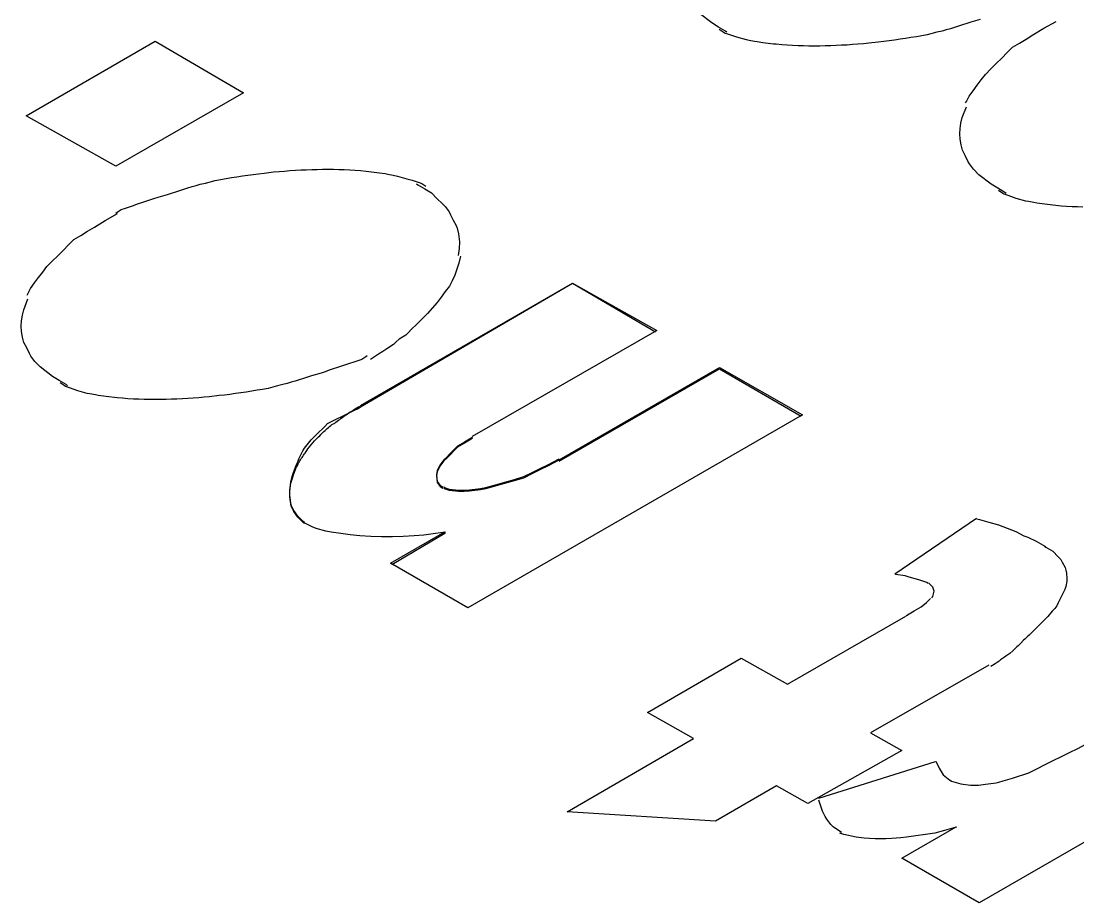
# Model space of a CAD drawing. Extents: x 0 to 258, y 0 to 184.
# Drawn here: x 78.6327 to 78.8383, y 106.3257 to 106.4973 of the extents above; entities that cross this region are included whole.
import ezdxf

# ---------------------------------------------------------------- set-up
doc = ezdxf.new("R2010")
doc.units = 0

msp = doc.modelspace()

# ---------------------------------------------------------------- linework, layer by layer
for p, q in [((78.767097, 106.49697), (78.764716, 106.498822)), ((78.819352, 106.497637), (78.8175, 106.497107)), ((78.76842, 106.496176), (78.767097, 106.49697)), ((78.769743, 106.495382), (78.76842, 106.496176)), ((78.769346, 106.495184), (78.768552, 106.495713)), ((78.770007, 106.495176), (78.769743, 106.495382)), ((78.811944, 106.49539), (78.810885, 106.495179)), ((78.812737, 106.495612), (78.811944, 106.49539)), ((78.813531, 106.495843), (78.812737, 106.495612)), ((78.814325, 106.496081), (78.813531, 106.495843)), ((78.815119, 106.496327), (78.814325, 106.496081)), ((78.815912, 106.496581), (78.815119, 106.496327)), ((78.816706, 106.496843), (78.815912, 106.496581)), ((78.8175, 106.497107), (78.816706, 106.496843)), ((78.829607, 106.494634), (78.831724, 106.495956)), ((78.831724, 106.495956), (78.834105, 106.497279)), ((78.633665, 106.47888), (78.6588, 106.493432)), ((78.6588, 106.493432), (78.675998, 106.483378)), ((78.76961, 106.495001), (78.769346, 106.495184)), ((78.770404, 106.494737), (78.76961, 106.495001)), ((78.771992, 106.494208), (78.770404, 106.494737)), ((78.773844, 106.493678), (78.771992, 106.494208)), ((78.774373, 106.493573), (78.773844, 106.493678)), ((78.775431, 106.493379), (78.774373, 106.493573)), ((78.77596, 106.493289), (78.775431, 106.493379)), ((78.777019, 106.493128), (78.77596, 106.493289)), ((78.799508, 106.493237), (78.797656, 106.493014)), ((78.800567, 106.493361), (78.799508, 106.493237)), ((78.801625, 106.493493), (78.800567, 106.493361)), ((78.802683, 106.493633), (78.801625, 106.493493)), ((78.803742, 106.493784), (78.802683, 106.493633)), ((78.8048, 106.49394), (78.803742, 106.493784)), ((78.805858, 106.494107), (78.8048, 106.49394)), ((78.806917, 106.494279), (78.805858, 106.494107)), ((78.807975, 106.494462), (78.806917, 106.494279)), ((78.809033, 106.494649), (78.807975, 106.494462)), ((78.810885, 106.495179), (78.809033, 106.494649)), ((78.826961, 106.493046), (78.828284, 106.49384)), ((78.828284, 106.49384), (78.829607, 106.494634)), ((78.778077, 106.492988), (78.777019, 106.493128)), ((78.779135, 106.492869), (78.778077, 106.492988)), ((78.779665, 106.492816), (78.779135, 106.492869)), ((78.780723, 106.492721), (78.779665, 106.492816)), ((78.781781, 106.492644), (78.780723, 106.492721)), ((78.78284, 106.49258), (78.781781, 106.492644)), ((78.783898, 106.492535), (78.78284, 106.49258)), ((78.784956, 106.492501), (78.783898, 106.492535)), ((78.786015, 106.492482), (78.784956, 106.492501)), ((78.787073, 106.492477), (78.786015, 106.492482)), ((78.788131, 106.492482), (78.787073, 106.492477)), ((78.78919, 106.492498), (78.788131, 106.492482)), ((78.790248, 106.492527), (78.78919, 106.492498)), ((78.791306, 106.492567), (78.790248, 106.492527)), ((78.792365, 106.492617), (78.791306, 106.492567)), ((78.793423, 106.492678), (78.792365, 106.492617)), ((78.794481, 106.492747), (78.793423, 106.492678)), ((78.79554, 106.492826), (78.794481, 106.492747)), ((78.796598, 106.492916), (78.79554, 106.492826)), ((78.797656, 106.493014), (78.796598, 106.492916)), ((78.823522, 106.490136), (78.82458, 106.491194)), ((78.82458, 106.491194), (78.825639, 106.492252)), ((78.825639, 106.492252), (78.826961, 106.493046)), ((78.822464, 106.489077), (78.823522, 106.490136)), ((78.820347, 106.486961), (78.821405, 106.488019)), ((78.821405, 106.488019), (78.822464, 106.489077)), ((78.818759, 106.484844), (78.819553, 106.485902)), ((78.819553, 106.485902), (78.820347, 106.486961)), ((78.675998, 106.483378), (78.651128, 106.469091)), ((78.817172, 106.482727), (78.817966, 106.483786)), ((78.817966, 106.483786), (78.818759, 106.484844)), ((78.816508, 106.481404), (78.816643, 106.481669)), ((78.816643, 106.481669), (78.817172, 106.482727)), ((78.651128, 106.469091), (78.633665, 106.47888)), ((78.815857, 106.47855), (78.816651, 106.480666)), ((78.815412, 106.476433), (78.815592, 106.477491)), ((78.815592, 106.477491), (78.815857, 106.47855)), ((78.815354, 106.475375), (78.815412, 106.476433)), ((78.815428, 106.474316), (78.815354, 106.475375)), ((78.81564, 106.473258), (78.815428, 106.474316)), ((78.815905, 106.4722), (78.81564, 106.473258)), ((78.816434, 106.471141), (78.815905, 106.4722)), ((78.816963, 106.470083), (78.816434, 106.471141)), ((78.817227, 106.469554), (78.816963, 106.470083)), ((78.818021, 106.468495), (78.817227, 106.469554)), ((78.670461, 106.466318), (78.671519, 106.466508)), ((78.671519, 106.466508), (78.672577, 106.466694)), ((78.672577, 106.466694), (78.673636, 106.466866)), ((78.673636, 106.466866), (78.674694, 106.467032)), ((78.674694, 106.467032), (78.675752, 106.467191)), ((78.675752, 106.467191), (78.676811, 106.467342)), ((78.676811, 106.467342), (78.677869, 106.467482)), ((78.677869, 106.467482), (78.678927, 106.467617)), ((78.678927, 106.467617), (78.679986, 106.467739)), ((78.679986, 106.467739), (78.681838, 106.467964)), ((78.681838, 106.467964), (78.682896, 106.468061)), ((78.682896, 106.468061), (78.683954, 106.468149)), ((78.683954, 106.468149), (78.685013, 106.468228)), ((78.685013, 106.468228), (78.686071, 106.468297)), ((78.686071, 106.468297), (78.687129, 106.468355)), ((78.687129, 106.468355), (78.688188, 106.468405)), ((78.688188, 106.468405), (78.689246, 106.468442)), ((78.689246, 106.468442), (78.690304, 106.468469)), ((78.690304, 106.468469), (78.691363, 106.468485)), ((78.691363, 106.468485), (78.692421, 106.468487)), ((78.692421, 106.468487), (78.693479, 106.46848)), ((78.693479, 106.46848), (78.694538, 106.468458)), ((78.694538, 106.468458), (78.695596, 106.468421)), ((78.695596, 106.468421), (78.696654, 106.468374)), ((78.696654, 106.468374), (78.697713, 106.468308)), ((78.697713, 106.468308), (78.698771, 106.468228)), ((78.698771, 106.468228), (78.699829, 106.46813)), ((78.699829, 106.46813), (78.700359, 106.468075)), ((78.700359, 106.468075), (78.701417, 106.46795)), ((78.701417, 106.46795), (78.702475, 106.467807)), ((78.702475, 106.467807), (78.703534, 106.467643)), ((78.703534, 106.467643), (78.704063, 106.467553)), ((78.704063, 106.467553), (78.705121, 106.467358)), ((78.705121, 106.467358), (78.705915, 106.467138)), ((78.705915, 106.467138), (78.707767, 106.466609)), ((78.707767, 106.466609), (78.708825, 106.466344)), ((78.81908, 106.467437), (78.818021, 106.468495)), ((78.821461, 106.465585), (78.81908, 106.467437)), ((78.663581, 106.464376), (78.664375, 106.464632)), ((78.664375, 106.464632), (78.665169, 106.464879)), ((78.665169, 106.464879), (78.665963, 106.465119)), ((78.665963, 106.465119), (78.666756, 106.465349)), ((78.666756, 106.465349), (78.66755, 106.465574)), ((78.66755, 106.465574), (78.668609, 106.465789)), ((78.668609, 106.465789), (78.670461, 106.466318)), ((78.708825, 106.466344), (78.709354, 106.46617)), ((78.709354, 106.46617), (78.710148, 106.465905)), ((78.709661, 106.465678), (78.709926, 106.465471)), ((78.709926, 106.465471), (78.711249, 106.464677)), ((78.710148, 106.465905), (78.710677, 106.465707)), ((78.710677, 106.465707), (78.711471, 106.465178)), ((78.711249, 106.464677), (78.712572, 106.463884)), ((78.822784, 106.464791), (78.821461, 106.465585)), ((78.824107, 106.463997), (78.822784, 106.464791)), ((78.656967, 106.462259), (78.657761, 106.462524)), ((78.657761, 106.462524), (78.658554, 106.462788)), ((78.658554, 106.462788), (78.659348, 106.463053)), ((78.659348, 106.463053), (78.6612, 106.463582)), ((78.6612, 106.463582), (78.661994, 106.463847)), ((78.661994, 106.463847), (78.662788, 106.464111)), ((78.662788, 106.464111), (78.663581, 106.464376)), ((78.712572, 106.463884), (78.71363, 106.462825)), ((78.71363, 106.462825), (78.714688, 106.461767)), ((78.823712, 106.463799), (78.822919, 106.464328)), ((78.823977, 106.463616), (78.823712, 106.463799)), ((78.824771, 106.463352), (78.823977, 106.463616)), ((78.824371, 106.463791), (78.824107, 106.463997)), ((78.826358, 106.462823), (78.824771, 106.463352)), ((78.82821, 106.462294), (78.826358, 106.462823)), ((78.651411, 106.460143), (78.652204, 106.460672)), ((78.652204, 106.460672), (78.652998, 106.460936)), ((78.652998, 106.460936), (78.653792, 106.461201)), ((78.653792, 106.461201), (78.654586, 106.461465)), ((78.654586, 106.461465), (78.655379, 106.46173)), ((78.655379, 106.46173), (78.656173, 106.461995)), ((78.656173, 106.461995), (78.656967, 106.462259)), ((78.714688, 106.461767), (78.715217, 106.461238)), ((78.715217, 106.461238), (78.716011, 106.46018)), ((78.828739, 106.462188), (78.82821, 106.462294)), ((78.829798, 106.461995), (78.828739, 106.462188)), ((78.830327, 106.461905), (78.829798, 106.461995)), ((78.831385, 106.461746), (78.830327, 106.461905)), ((78.832444, 106.461606), (78.831385, 106.461746)), ((78.833502, 106.461484), (78.832444, 106.461606)), ((78.834031, 106.461431), (78.833502, 106.461484)), ((78.835089, 106.461336), (78.834031, 106.461431)), ((78.836148, 106.461259), (78.835089, 106.461336)), ((78.837206, 106.461198), (78.836148, 106.461259)), ((78.838264, 106.461151), (78.837206, 106.461198)), ((78.839323, 106.461119), (78.838264, 106.461151)), ((78.64696, 106.457203), (78.649077, 106.458526)), ((78.649077, 106.458526), (78.651458, 106.459849)), ((78.651146, 106.459941), (78.651411, 106.460143)), ((78.716011, 106.46018), (78.716276, 106.45965)), ((78.716276, 106.45965), (78.716805, 106.458592)), ((78.716805, 106.458592), (78.717334, 106.457534)), ((78.644315, 106.455615), (78.645637, 106.456409)), ((78.645637, 106.456409), (78.64696, 106.457203)), ((78.717334, 106.457534), (78.717538, 106.457005)), ((78.717538, 106.457005), (78.717802, 106.455946)), ((78.641933, 106.453763), (78.642992, 106.454822)), ((78.642992, 106.454822), (78.644315, 106.455615)), ((78.717802, 106.455946), (78.717964, 106.454888)), ((78.717996, 106.454359), (78.717956, 106.453036)), ((78.717964, 106.454888), (78.717996, 106.454359)), ((78.639817, 106.451647), (78.640875, 106.452705)), ((78.640875, 106.452705), (78.641933, 106.453763)), ((78.717956, 106.453036), (78.717773, 106.451713)), ((78.6377, 106.44953), (78.638758, 106.450588)), ((78.638758, 106.450588), (78.639817, 106.451647)), ((78.71789, 106.450234), (78.717096, 106.447853)), ((78.718154, 106.451292), (78.71789, 106.450234)), ((78.718218, 106.451557), (78.718154, 106.451292)), ((78.636112, 106.447413), (78.636906, 106.448472)), ((78.636906, 106.448472), (78.6377, 106.44953)), ((78.634525, 106.445297), (78.635319, 106.446355)), ((78.635319, 106.446355), (78.636112, 106.447413)), ((78.698752, 106.422524), (78.740027, 106.446337)), ((78.698752, 106.42226), (78.740027, 106.446337)), ((78.716567, 106.446794), (78.716038, 106.445736)), ((78.717096, 106.447853), (78.716567, 106.446794)), ((78.740027, 106.446337), (78.756432, 106.437076)), ((78.740027, 106.446337), (78.756167, 106.436812)), ((78.633861, 106.443974), (78.633996, 106.444238)), ((78.633996, 106.444238), (78.634525, 106.445297)), ((78.715244, 106.444678), (78.71445, 106.443619)), ((78.716038, 106.445736), (78.715244, 106.444678)), ((78.63321, 106.441119), (78.634004, 106.443236)), ((78.713656, 106.442561), (78.711804, 106.440444)), ((78.71445, 106.443619), (78.713656, 106.442561)), ((78.632765, 106.439002), (78.632945, 106.440061)), ((78.632945, 106.440061), (78.63321, 106.441119)), ((78.711804, 106.440444), (78.710746, 106.439386)), ((78.632707, 106.437944), (78.632765, 106.439002)), ((78.632781, 106.436886), (78.632707, 106.437944)), ((78.709688, 106.438328), (78.708629, 106.437269)), ((78.710217, 106.438857), (78.709688, 106.438328)), ((78.710746, 106.439386), (78.710217, 106.438857)), ((78.632993, 106.435827), (78.632781, 106.436886)), ((78.633258, 106.434769), (78.632993, 106.435827)), ((78.707571, 106.436211), (78.706248, 106.435417)), ((78.7081, 106.43674), (78.707571, 106.436211)), ((78.708629, 106.437269), (78.7081, 106.43674)), ((78.756432, 106.437076), (78.720448, 106.416439)), ((78.633787, 106.433711), (78.633258, 106.434769)), ((78.634316, 106.432652), (78.633787, 106.433711)), ((78.70519, 106.434359), (78.703867, 106.433565)), ((78.705719, 106.434888), (78.70519, 106.434359)), ((78.706248, 106.435417), (78.705719, 106.434888)), ((78.634581, 106.432123), (78.634316, 106.432652)), ((78.635374, 106.431065), (78.634581, 106.432123)), ((78.699803, 106.431996), (78.699009, 106.431467)), ((78.700067, 106.432197), (78.699803, 106.431996)), ((78.702279, 106.432507), (78.700692, 106.431448)), ((78.703073, 106.433036), (78.702279, 106.432507)), ((78.703867, 106.433565), (78.703073, 106.433036)), ((78.636433, 106.430006), (78.635374, 106.431065)), ((78.638814, 106.428154), (78.636433, 106.430006)), ((78.693453, 106.429615), (78.692659, 106.42935)), ((78.694247, 106.429879), (78.693453, 106.429615)), ((78.69504, 106.430144), (78.694247, 106.429879)), ((78.695834, 106.430409), (78.69504, 106.430144)), ((78.696628, 106.430673), (78.695834, 106.430409)), ((78.697422, 106.430938), (78.696628, 106.430673)), ((78.698215, 106.431202), (78.697422, 106.430938)), ((78.699009, 106.431467), (78.698215, 106.431202)), ((78.737382, 106.411941), (78.768602, 106.429932)), ((78.737382, 106.411676), (78.768602, 106.429668)), ((78.768602, 106.429932), (78.784742, 106.420672)), ((78.768602, 106.429668), (78.784477, 106.420407)), ((78.640137, 106.427361), (78.638814, 106.428154)), ((78.686838, 106.427509), (78.686045, 106.427263)), ((78.687632, 106.427763), (78.686838, 106.427509)), ((78.688426, 106.428027), (78.687632, 106.427763)), ((78.68922, 106.428292), (78.688426, 106.428027)), ((78.691072, 106.428821), (78.68922, 106.428292)), ((78.691865, 106.429086), (78.691072, 106.428821)), ((78.692659, 106.42935), (78.691865, 106.429086)), ((78.64146, 106.426567), (78.640137, 106.427361)), ((78.641065, 106.426366), (78.640272, 106.426895)), ((78.64133, 106.426183), (78.641065, 106.426366)), ((78.642124, 106.425919), (78.64133, 106.426183)), ((78.641724, 106.426361), (78.64146, 106.426567)), ((78.643711, 106.42539), (78.642124, 106.425919)), ((78.645563, 106.42486), (78.643711, 106.42539)), ((78.678636, 106.425461), (78.677578, 106.425286)), ((78.679695, 106.425644), (78.678636, 106.425461)), ((78.680753, 106.425831), (78.679695, 106.425644)), ((78.682605, 106.426361), (78.680753, 106.425831)), ((78.683663, 106.426575), (78.682605, 106.426361)), ((78.684457, 106.426797), (78.683663, 106.426575)), ((78.685251, 106.427027), (78.684457, 106.426797)), ((78.686045, 106.427263), (78.685251, 106.427027)), ((78.646093, 106.424755), (78.645563, 106.42486)), ((78.647151, 106.424559), (78.646093, 106.424755)), ((78.64768, 106.424471), (78.647151, 106.424559)), ((78.648738, 106.42431), (78.64768, 106.424471)), ((78.649797, 106.42417), (78.648738, 106.42431)), ((78.650855, 106.424051), (78.649797, 106.42417)), ((78.651384, 106.423995), (78.650855, 106.424051)), ((78.652443, 106.423903), (78.651384, 106.423995)), ((78.653501, 106.423823), (78.652443, 106.423903)), ((78.654559, 106.423762), (78.653501, 106.423823)), ((78.655618, 106.423715), (78.654559, 106.423762)), ((78.656676, 106.423683), (78.655618, 106.423715)), ((78.657734, 106.423664), (78.656676, 106.423683)), ((78.658793, 106.423657), (78.657734, 106.423664)), ((78.659851, 106.423664), (78.658793, 106.423657)), ((78.660909, 106.42368), (78.659851, 106.423664)), ((78.661968, 106.423709), (78.660909, 106.42368)), ((78.663026, 106.423749), (78.661968, 106.423709)), ((78.664084, 106.423799), (78.663026, 106.423749)), ((78.665143, 106.42386), (78.664084, 106.423799)), ((78.666201, 106.423929), (78.665143, 106.42386)), ((78.667259, 106.424008), (78.666201, 106.423929)), ((78.668318, 106.424098), (78.667259, 106.424008)), ((78.669376, 106.424196), (78.668318, 106.424098)), ((78.671228, 106.424419), (78.669376, 106.424196)), ((78.672286, 106.424543), (78.671228, 106.424419)), ((78.673345, 106.424675), (78.672286, 106.424543)), ((78.674403, 106.424815), (78.673345, 106.424675)), ((78.675461, 106.424964), (78.674403, 106.424815)), ((78.67652, 106.425122), (78.675461, 106.424964)), ((78.677578, 106.425286), (78.67652, 106.425122)), ((78.696549, 106.421093), (78.697078, 106.421357)), ((78.696765, 106.421244), (78.69703, 106.421418)), ((78.69703, 106.421418), (78.697295, 106.42159)), ((78.697078, 106.421357), (78.697607, 106.421622)), ((78.697295, 106.42159), (78.697559, 106.421762)), ((78.697559, 106.421762), (78.697824, 106.421931)), ((78.697607, 106.421622), (78.698136, 106.421886)), ((78.697824, 106.421931), (78.698088, 106.422101)), ((78.698088, 106.422101), (78.698618, 106.422365)), ((78.698136, 106.421886), (78.698665, 106.422151)), ((78.698665, 106.422151), (78.699459, 106.42268)), ((78.692315, 106.418976), (78.692844, 106.419241)), ((78.692844, 106.419241), (78.693374, 106.419505)), ((78.693374, 106.419505), (78.693903, 106.41977)), ((78.693728, 106.419058), (78.693966, 106.419249)), ((78.693903, 106.41977), (78.694432, 106.420034)), ((78.693966, 106.419249), (78.69421, 106.419436)), ((78.69421, 106.419436), (78.694453, 106.419622)), ((78.694432, 106.420034), (78.694961, 106.420299)), ((78.694453, 106.419622), (78.694699, 106.419807)), ((78.694699, 106.419807), (78.69495, 106.419989)), ((78.69495, 106.419989), (78.695202, 106.420175)), ((78.694961, 106.420299), (78.69549, 106.420564)), ((78.695202, 106.420175), (78.695456, 106.420355)), ((78.695456, 106.420355), (78.695715, 106.420534)), ((78.69549, 106.420564), (78.696019, 106.420828)), ((78.695715, 106.420534), (78.695974, 106.420714)), ((78.695974, 106.420714), (78.696236, 106.420892)), ((78.696019, 106.420828), (78.696549, 106.421093)), ((78.696236, 106.420892), (78.696501, 106.421069)), ((78.696501, 106.421069), (78.696765, 106.421244)), ((78.784742, 106.420672), (78.719655, 106.383101)), ((78.68914, 106.415801), (78.690728, 106.417389)), ((78.690728, 106.417389), (78.691257, 106.417918)), ((78.691212, 106.417029), (78.691424, 106.41723)), ((78.691257, 106.417918), (78.691786, 106.418447)), ((78.691424, 106.41723), (78.691635, 106.417428)), ((78.691635, 106.417428), (78.69185, 106.417627)), ((78.691786, 106.418447), (78.692315, 106.418976)), ((78.69185, 106.417627), (78.692069, 106.417822)), ((78.692069, 106.417822), (78.692289, 106.418018)), ((78.692289, 106.418018), (78.692514, 106.418214)), ((78.692514, 106.418214), (78.692739, 106.418407)), ((78.692739, 106.418407), (78.692966, 106.4186)), ((78.692966, 106.4186), (78.693199, 106.418793)), ((78.693199, 106.418793), (78.693728, 106.419058)), ((78.687817, 106.414214), (78.68914, 106.415801)), ((78.688484, 106.414042), (78.689807, 106.415629)), ((78.689807, 106.415629), (78.690601, 106.416423)), ((78.690601, 106.416423), (78.690802, 106.416627)), ((78.690802, 106.416627), (78.691006, 106.416828)), ((78.691006, 106.416828), (78.691212, 106.417029)), ((78.718964, 106.41538), (78.717641, 106.414587)), ((78.718964, 106.415177), (78.717641, 106.414383)), ((78.720287, 106.416174), (78.718964, 106.41538)), ((78.720287, 106.41597), (78.718964, 106.415177)), ((78.720551, 106.41638), (78.720287, 106.416174)), ((78.720551, 106.416177), (78.720287, 106.41597)), ((78.687024, 106.412626), (78.687288, 106.413155)), ((78.687288, 106.413155), (78.687553, 106.413684)), ((78.687553, 106.413684), (78.687817, 106.414214)), ((78.687801, 106.413031), (78.687955, 106.413248)), ((78.687955, 106.413248), (78.688484, 106.414042)), ((78.717112, 106.414057), (78.716054, 106.412999)), ((78.717112, 106.413854), (78.716054, 106.412795)), ((78.717641, 106.414587), (78.717112, 106.414057)), ((78.717641, 106.414383), (78.717112, 106.413854)), ((78.686076, 106.410509), (78.686293, 106.411039)), ((78.686293, 106.411039), (78.686521, 106.411568)), ((78.686521, 106.411568), (78.686767, 106.412097)), ((78.686521, 106.410938), (78.686643, 106.411163)), ((78.686643, 106.411163), (78.686767, 106.411385)), ((78.686767, 106.412097), (78.687024, 106.412626)), ((78.686767, 106.411385), (78.686828, 106.411496)), ((78.686828, 106.411496), (78.686957, 106.411716)), ((78.686957, 106.411716), (78.68709, 106.411938)), ((78.68709, 106.411938), (78.687225, 106.412158)), ((78.687225, 106.412158), (78.687365, 106.412377)), ((78.687365, 106.412377), (78.687508, 106.412597)), ((78.687508, 106.412597), (78.687653, 106.412814)), ((78.687653, 106.412814), (78.687801, 106.413031)), ((78.714995, 106.411941), (78.714201, 106.410882)), ((78.714995, 106.411737), (78.714201, 106.410679)), ((78.715524, 106.41247), (78.714995, 106.411941)), ((78.715524, 106.412266), (78.714995, 106.411737)), ((78.716054, 106.412999), (78.715524, 106.41247)), ((78.716054, 106.412795), (78.715524, 106.412266)), ((78.73372, 106.410247), (78.735307, 106.411041)), ((78.735307, 106.411041), (78.737424, 106.4121)), ((78.735307, 106.410837), (78.737424, 106.411896)), ((78.685431, 106.408657), (78.685695, 106.409451)), ((78.685431, 106.408189), (78.685695, 106.408983)), ((78.685695, 106.409451), (78.685878, 106.40998)), ((78.685695, 106.408983), (78.685878, 106.409512)), ((78.685878, 106.40998), (78.686076, 106.410509)), ((78.685878, 106.409512), (78.686076, 106.410041)), ((78.686076, 106.410041), (78.686182, 106.410266)), ((78.686182, 106.410266), (78.686293, 106.410491)), ((78.686293, 106.410491), (78.686404, 106.410716)), ((78.686404, 106.410716), (78.686521, 106.410938)), ((78.713672, 106.409824), (78.713511, 106.40903)), ((78.713672, 106.40962), (78.713511, 106.408827)), ((78.713511, 106.40903), (78.713693, 106.407707)), ((78.714201, 106.410882), (78.713672, 106.409824)), ((78.714201, 106.410679), (78.713672, 106.40962)), ((78.730545, 106.40866), (78.732132, 106.409454)), ((78.730545, 106.408456), (78.732132, 106.40925)), ((78.732132, 106.409454), (78.73372, 106.410247)), ((78.732132, 106.40925), (78.73372, 106.410044)), ((78.73372, 106.410044), (78.735307, 106.410837)), ((78.684986, 106.406011), (78.685097, 106.40707)), ((78.684986, 106.405808), (78.685097, 106.406866)), ((78.685097, 106.40707), (78.68519, 106.407599)), ((78.685097, 106.406866), (78.68519, 106.407395)), ((78.68519, 106.407599), (78.685431, 106.408657)), ((78.68519, 106.407395), (78.685431, 106.408189)), ((78.713511, 106.408827), (78.713693, 106.407504)), ((78.713693, 106.407707), (78.714223, 106.406914)), ((78.713693, 106.407504), (78.714223, 106.40671)), ((78.714223, 106.406914), (78.714752, 106.406649)), ((78.723136, 106.406543), (78.724989, 106.407072)), ((78.723136, 106.40634), (78.724989, 106.406869)), ((78.724989, 106.407072), (78.726841, 106.407602)), ((78.724989, 106.406869), (78.726841, 106.407398)), ((78.726841, 106.407602), (78.728693, 106.408131)), ((78.726841, 106.407398), (78.728693, 106.407927)), ((78.728693, 106.408131), (78.730545, 106.40866)), ((78.728693, 106.407927), (78.730545, 106.408456)), ((78.68497, 106.404953), (78.684986, 106.406011)), ((78.68497, 106.404749), (78.684986, 106.405808)), ((78.685235, 106.403101), (78.68497, 106.404953)), ((78.714223, 106.40671), (78.714752, 106.406445)), ((78.714934, 106.406652), (78.715199, 106.406467)), ((78.714934, 106.406448), (78.715199, 106.40626)), ((78.715199, 106.406467), (78.715993, 106.406207)), ((78.715199, 106.40626), (78.715993, 106.406004)), ((78.715993, 106.406207), (78.717845, 106.406033)), ((78.715993, 106.406004), (78.717845, 106.405829)), ((78.717845, 106.406033), (78.718903, 106.406049)), ((78.717845, 106.405829), (78.718903, 106.405845)), ((78.718903, 106.406049), (78.719961, 106.406117)), ((78.718903, 106.405845), (78.719961, 106.405914)), ((78.719961, 106.406117), (78.722078, 106.406371)), ((78.719961, 106.405914), (78.722078, 106.406168)), ((78.722078, 106.406371), (78.723136, 106.406543)), ((78.722078, 106.406168), (78.723136, 106.40634)), ((78.685235, 106.402897), (78.68497, 106.404749)), ((78.685764, 106.402043), (78.685235, 106.403101)), ((78.685764, 106.401839), (78.685235, 106.402897)), ((78.686558, 106.400984), (78.685764, 106.402043)), ((78.686558, 106.400781), (78.685764, 106.401839)), ((78.687616, 106.399926), (78.686558, 106.400984)), ((78.687616, 106.399722), (78.686558, 106.400781)), ((78.687881, 106.399717), (78.687616, 106.399926)), ((78.687881, 106.399511), (78.687616, 106.399722)), ((78.689349, 106.398854), (78.687762, 106.399648)), ((78.690143, 106.39859), (78.689349, 106.398854)), ((78.802734, 106.389716), (78.818609, 106.400564)), ((78.818651, 106.400463), (78.81918, 106.400334)), ((78.81918, 106.400334), (78.821032, 106.399804)), ((78.821032, 106.399804), (78.822884, 106.399275)), ((78.822884, 106.399275), (78.826244, 106.397952)), ((78.691995, 106.398061), (78.690143, 106.39859)), ((78.693053, 106.397849), (78.691995, 106.398061)), ((78.694905, 106.397584), (78.693053, 106.397849)), ((78.696758, 106.39732), (78.694905, 106.397584)), ((78.69861, 106.397124), (78.696758, 106.39732)), ((78.700726, 106.397), (78.69861, 106.397124)), ((78.702843, 106.396936), (78.700726, 106.397)), ((78.70496, 106.396934), (78.702843, 106.396936)), ((78.704573, 106.391832), (78.715157, 106.397918)), ((78.704838, 106.391568), (78.715157, 106.397653)), ((78.707076, 106.396989), (78.70496, 106.396934)), ((78.709193, 106.397106), (78.707076, 106.396989)), ((78.711045, 106.39728), (78.709193, 106.397106)), ((78.712897, 106.397518), (78.711045, 106.39728)), ((78.714749, 106.397783), (78.712897, 106.397518)), ((78.714749, 106.397579), (78.714712, 106.397574)), ((78.715278, 106.39787), (78.714749, 106.397783)), ((78.715278, 106.397667), (78.714749, 106.397579)), ((78.826244, 106.397952), (78.827832, 106.397159)), ((78.827832, 106.397159), (78.828626, 106.396894)), ((78.828626, 106.396894), (78.830213, 106.3961)), ((78.830213, 106.3961), (78.832065, 106.395042)), ((78.831875, 106.395127), (78.832139, 106.394918)), ((78.832139, 106.394918), (78.833462, 106.394124)), ((78.833462, 106.394124), (78.834521, 106.393065)), ((78.834521, 106.393065), (78.83505, 106.392536)), ((78.83505, 106.392536), (78.835314, 106.392007)), ((78.719655, 106.383101), (78.704573, 106.391832)), ((78.835314, 106.392007), (78.835844, 106.390949)), ((78.835844, 106.390949), (78.836021, 106.39042)), ((78.836021, 106.39042), (78.836143, 106.38989)), ((78.804731, 106.389319), (78.802879, 106.389584)), ((78.805525, 106.389094), (78.804731, 106.389319)), ((78.807377, 106.388565), (78.805525, 106.389094)), ((78.808965, 106.388036), (78.807377, 106.388565)), ((78.836143, 106.38989), (78.836222, 106.388832)), ((78.836222, 106.388832), (78.836187, 106.388303)), ((78.809229, 106.38784), (78.808965, 106.388036)), ((78.80961, 106.387692), (78.809346, 106.387917)), ((78.810139, 106.387163), (78.80961, 106.387692)), ((78.810113, 106.38531), (78.810377, 106.386369)), ((78.810377, 106.386369), (78.810139, 106.387163)), ((78.83582, 106.386715), (78.835291, 106.385657)), ((78.835984, 106.387245), (78.83582, 106.386715)), ((78.836187, 106.388303), (78.835984, 106.387245)), ((78.808877, 106.384138), (78.809671, 106.384932)), ((78.809922, 106.385046), (78.810113, 106.38531)), ((78.835026, 106.385128), (78.834497, 106.38407)), ((78.835291, 106.385657), (78.835026, 106.385128)), ((78.805173, 106.381757), (78.806496, 106.382551)), ((78.806496, 106.382551), (78.807819, 106.383345)), ((78.807819, 106.383345), (78.808877, 106.384138)), ((78.833319, 106.382482), (78.832526, 106.381424)), ((78.833849, 106.383011), (78.833319, 106.382482)), ((78.834044, 106.383276), (78.833849, 106.383011)), ((78.834232, 106.38354), (78.834044, 106.383276)), ((78.834497, 106.38407), (78.834232, 106.38354)), ((78.781832, 106.368285), (78.80485, 106.381514)), ((78.804908, 106.381553), (78.805173, 106.381757)), ((78.831467, 106.380365), (78.831219, 106.380114)), ((78.831996, 106.380895), (78.831467, 106.380365)), ((78.832526, 106.381424), (78.831996, 106.380895)), ((78.829369, 106.378328), (78.82884, 106.377799)), ((78.829634, 106.378566), (78.829369, 106.378328)), ((78.830163, 106.379095), (78.829634, 106.378566)), ((78.830428, 106.379339), (78.830163, 106.379095)), ((78.830689, 106.379585), (78.830428, 106.379339)), ((78.831219, 106.380114), (78.830689, 106.379585)), ((78.827253, 106.376272), (78.826723, 106.375743)), ((78.827782, 106.376802), (78.827253, 106.376272)), ((78.828046, 106.377034), (78.827782, 106.376802)), ((78.828575, 106.377564), (78.828046, 106.377034)), ((78.82884, 106.377799), (78.828575, 106.377564)), ((78.825136, 106.37424), (78.824342, 106.373711)), ((78.825665, 106.37477), (78.825136, 106.37424)), ((78.82593, 106.374989), (78.825665, 106.37477)), ((78.826459, 106.375518), (78.82593, 106.374989)), ((78.826723, 106.375743), (78.826459, 106.375518)), ((78.75458, 106.362728), (78.772836, 106.373312)), ((78.772836, 106.373312), (78.781832, 106.368285)), ((78.82099, 106.371989), (78.797971, 106.35876)), ((78.822225, 106.372232), (78.821432, 106.371703)), ((78.823019, 106.372761), (78.822225, 106.372232)), ((78.823284, 106.37297), (78.823019, 106.372761)), ((78.824078, 106.3735), (78.823284, 106.37297)), ((78.824342, 106.373711), (78.824078, 106.3735)), ((78.763575, 106.357701), (78.75458, 106.362728)), ((78.884225, 106.363257), (78.819138, 106.325687)), ((78.738969, 106.343414), (78.763575, 106.357701)), ((78.797971, 106.35876), (78.804057, 106.35532)), ((78.83674, 106.354973), (78.838328, 106.355767)), ((78.838328, 106.355767), (78.839915, 106.356561)), ((78.804057, 106.35532), (78.7858, 106.345001)), ((78.833565, 106.353386), (78.835153, 106.35418)), ((78.835153, 106.35418), (78.83674, 106.354973)), ((78.787917, 106.34606), (78.810671, 106.353203)), ((78.8107, 106.353262), (78.810811, 106.352997)), ((78.810811, 106.352997), (78.81134, 106.351939)), ((78.81134, 106.351939), (78.812134, 106.350616)), ((78.828803, 106.351005), (78.83039, 106.351798)), ((78.83039, 106.351798), (78.831978, 106.352592)), ((78.831978, 106.352592), (78.833565, 106.353386)), ((78.812134, 106.350616), (78.813457, 106.349557)), ((78.813465, 106.349571), (78.81373, 106.349375)), ((78.81373, 106.349375), (78.815582, 106.348846)), ((78.822982, 106.349179), (78.823776, 106.349417)), ((78.823776, 106.349417), (78.825628, 106.349946)), ((78.825628, 106.349946), (78.826422, 106.350211)), ((78.826422, 106.350211), (78.828009, 106.35074)), ((78.828009, 106.35074), (78.828803, 106.351005)), ((78.779715, 106.348441), (78.767809, 106.341562)), ((78.7858, 106.345001), (78.779715, 106.348441)), ((78.815582, 106.348846), (78.817434, 106.348594)), ((78.817434, 106.348594), (78.819021, 106.348618)), ((78.819021, 106.348618), (78.820344, 106.348772)), ((78.820344, 106.348772), (78.822461, 106.349036)), ((78.822453, 106.349071), (78.822982, 106.349179)), ((78.788462, 106.344099), (78.787933, 106.345687)), ((78.767809, 106.341562), (78.738969, 106.343414)), ((78.788671, 106.34357), (78.788462, 106.344099)), ((78.7892, 106.342512), (78.788671, 106.34357)), ((78.789465, 106.341982), (78.7892, 106.342512)), ((78.790259, 106.340924), (78.789465, 106.341982)), ((78.790788, 106.340395), (78.790259, 106.340924)), ((78.792111, 106.339601), (78.790788, 106.340395)), ((78.792801, 106.33899), (78.792007, 106.339255)), ((78.792375, 106.339392), (78.792111, 106.339601)), ((78.804057, 106.334418), (78.81464, 106.340503)), ((78.810528, 106.339252), (78.808676, 106.338987)), ((78.81238, 106.339781), (78.810528, 106.339252)), ((78.814232, 106.34031), (78.81238, 106.339781)), ((78.814762, 106.34044), (78.814232, 106.34031)), ((78.795182, 106.338461), (78.792801, 106.33899)), ((78.79677, 106.338268), (78.795182, 106.338461)), ((78.797828, 106.338196), (78.79677, 106.338268)), ((78.798887, 106.338157), (78.797828, 106.338196)), ((78.801003, 106.33817), (78.798887, 106.338157)), ((78.802062, 106.338212), (78.801003, 106.33817)), ((78.803914, 106.338363), (78.802062, 106.338212)), ((78.804972, 106.338466), (78.803914, 106.338363)), ((78.806824, 106.338723), (78.804972, 106.338466)), ((78.808676, 106.338987), (78.806824, 106.338723)), ((78.819138, 106.325687), (78.804057, 106.334418))]:
    msp.add_line(p, q)

doc.saveas('drawing.dxf')
